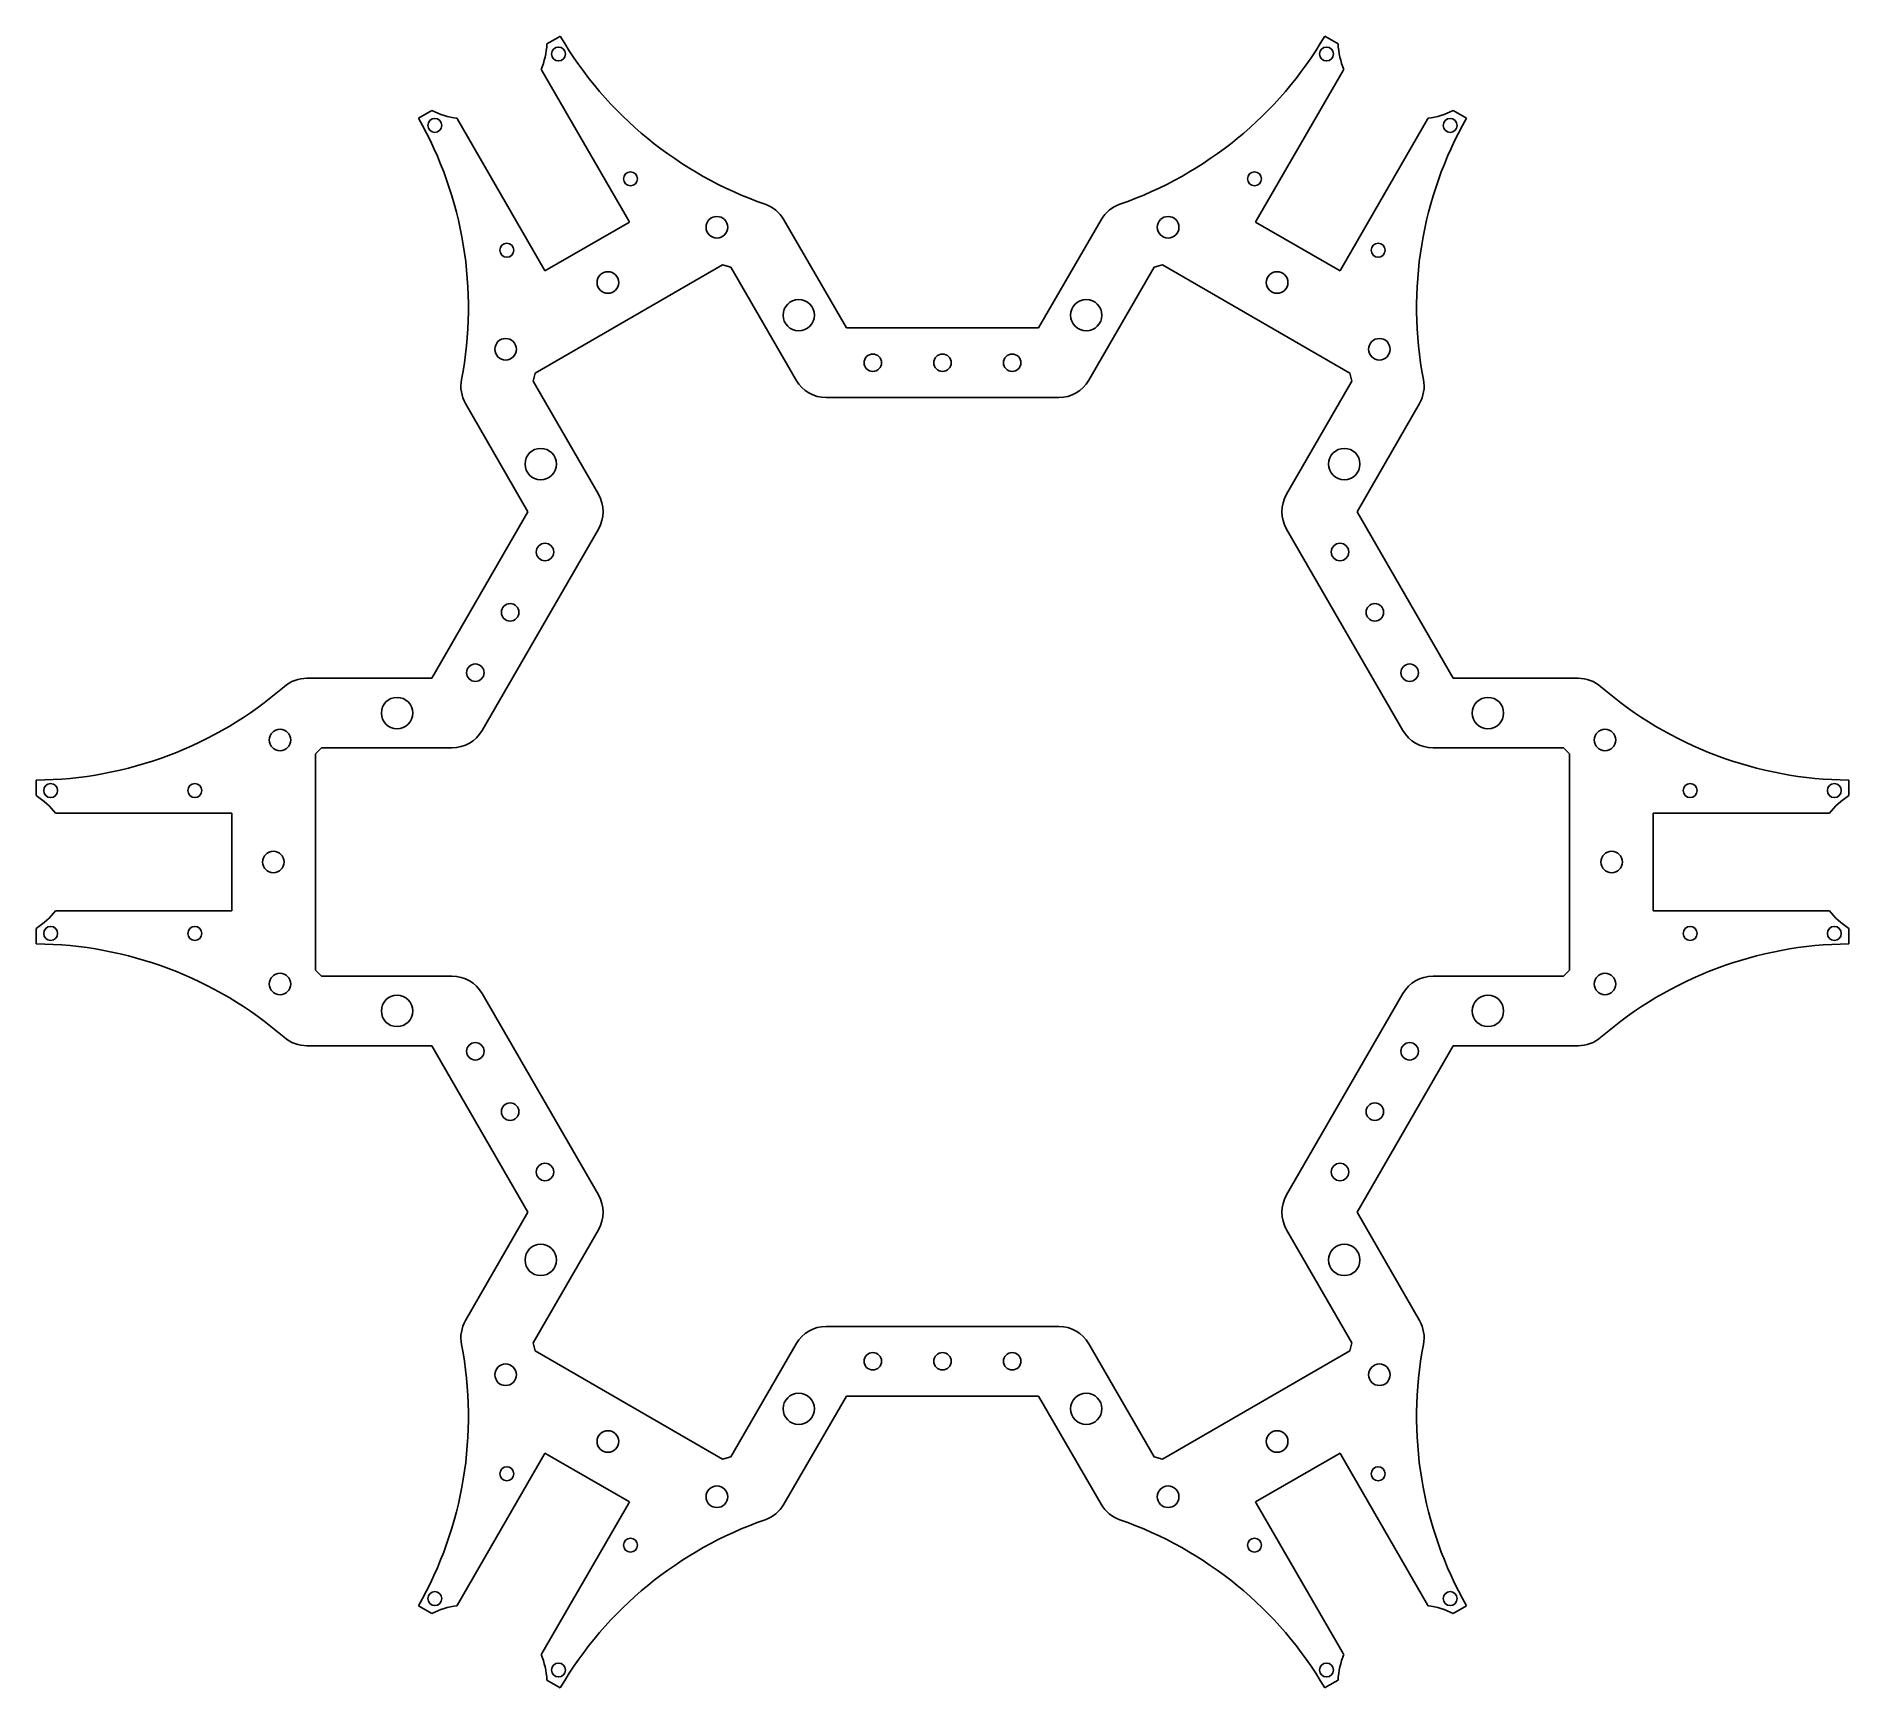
# Model space of a CAD drawing. Header units: millimetres. Extents: x -130 to 130, y -119 to 119.
import ezdxf

# ---------------------------------------------------------------- set-up
doc = ezdxf.new("R2010")
doc.units = ezdxf.units.MM
doc.layers.get('0').update_dxf_attribs({"linetype": 'CONTINUOUS'})

msp = doc.modelspace()

# ---------------------------------------------------------------- linework, layer by layer
for p, q in [((-55.18, 118.33), (-56.77, 117.41)), ((-54.86, 118.51), (-55.18, 118.33)), ((56.77, 117.41), (54.86, 118.51)), ((-57.51, 113.6), (-45.04, 92.02)), ((45.04, 92.02), (57.51, 113.6)), ((-73.3, 107.87), (-75.21, 106.76)), ((74.89, 106.95), (73.3, 107.87)), ((75.21, 106.76), (74.89, 106.95)), ((-57.17, 85.02), (-69.63, 106.6)), ((69.63, 106.6), (57.17, 85.02)), ((-44.94, 91.83), (-57.06, 84.83)), ((-45.04, 92.02), (-44.94, 91.83)), ((-13.8, 76.65), (-22.76, 92.18)), ((22.76, 92.18), (13.8, 76.65)), ((44.94, 91.83), (45.04, 92.02)), ((57.06, 84.83), (44.94, 91.83)), ((-57.06, 84.83), (-57.17, 85.02)), ((57.17, 85.02), (57.06, 84.83)), ((13.8, 76.65), (-13.8, 76.65)), ((-68.45, 65.8), (-59.49, 50.28)), ((59.49, 50.28), (68.45, 65.8)), ((-59.49, 50.28), (-73.28, 26.38)), ((73.28, 26.38), (59.49, 50.28)), ((-73.28, 26.38), (-91.21, 26.38)), ((91.21, 26.38), (73.28, 26.38)), ((-130.06, 11.75), (-130.06, 11.38)), ((-130.06, 11.38), (-130.06, 9.54)), ((130.06, 9.54), (130.06, 11.75)), ((-127.14, 7), (-102.21, 7)), ((-102.21, 7), (-102, 7)), ((-102, 7), (-102, -7)), ((102, -7), (102, 7)), ((102, 7), (102.21, 7)), ((102.21, 7), (127.14, 7)), ((-102.21, -7), (-127.14, -7)), ((-102, -7), (-102.21, -7)), ((102.21, -7), (102, -7)), ((127.14, -7), (102.21, -7)), ((-130.06, -9.54), (-130.06, -11.75)), ((130.06, -11.38), (130.06, -9.54)), ((130.06, -11.75), (130.06, -11.38)), ((-91.21, -26.38), (-73.28, -26.38)), ((-73.28, -26.38), (-59.49, -50.28)), ((59.49, -50.28), (73.28, -26.38)), ((73.28, -26.38), (91.21, -26.38)), ((-59.49, -50.28), (-68.45, -65.8)), ((68.45, -65.8), (59.49, -50.28)), ((-22.76, -92.18), (-13.8, -76.65)), ((-13.8, -76.65), (13.8, -76.65)), ((13.8, -76.65), (22.76, -92.18)), ((-69.63, -106.6), (-57.17, -85.02)), ((-57.17, -85.02), (-57.06, -84.83)), ((-57.06, -84.83), (-44.94, -91.83)), ((44.94, -91.83), (57.06, -84.83)), ((57.06, -84.83), (57.17, -85.02)), ((57.17, -85.02), (69.63, -106.6)), ((-45.04, -92.02), (-57.51, -113.6)), ((-44.94, -91.83), (-45.04, -92.02)), ((45.04, -92.02), (44.94, -91.83)), ((57.51, -113.6), (45.04, -92.02)), ((-75.21, -106.76), (-74.89, -106.95)), ((-74.89, -106.95), (-73.3, -107.87)), ((73.3, -107.87), (75.21, -106.76)), ((-56.77, -117.41), (-54.86, -118.51)), ((54.86, -118.51), (55.18, -118.33)), ((55.18, -118.33), (56.77, -117.41))]:
    msp.add_line(p, q)
msp.add_lwpolyline([(90, -15.52), (89.14, -16.38), (70.4, -16.38, 0.267949), (66.07, -18.88), (49.38, -47.78, 0.267949), (49.38, -52.78), (58.75, -69.01), (58.44, -70.18), (31.56, -85.7), (30.39, -85.39), (21.01, -69.15, 0.267949), (16.68, -66.65), (-16.68, -66.65, 0.267949), (-21.01, -69.15), (-30.39, -85.39), (-31.56, -85.7), (-58.44, -70.18), (-58.75, -69.01), (-49.38, -52.78, 0.267949), (-49.38, -47.78), (-66.07, -18.88, 0.267949), (-70.4, -16.38), (-89.14, -16.38), (-90, -15.52), (-90, 15.52), (-89.14, 16.38), (-70.4, 16.38, 0.267949), (-66.07, 18.88), (-49.38, 47.78, 0.267949), (-49.38, 52.78), (-58.75, 69.01), (-58.44, 70.18), (-31.56, 85.7), (-30.39, 85.39), (-21.01, 69.15, 0.267949), (-16.68, 66.65), (16.68, 66.65, 0.267949), (21.01, 69.15), (30.39, 85.39), (31.56, 85.7), (58.44, 70.18), (58.75, 69.01), (49.38, 52.78, 0.267949), (49.38, 47.78), (66.07, 18.88, 0.267949), (70.4, 16.38), (89.14, 16.38), (90, 15.52)], format="xyb", close=True)
for centre, radius in [((-55.12, 115.97), 1), ((55.12, 115.97), 1), ((-72.87, 105.72), 1), ((72.87, 105.72), 1), ((-44.77, 98.05), 1), ((44.77, 98.05), 1), ((-32.38, 91.1), 1.55), ((32.38, 91.1), 1.55), ((-62.52, 87.8), 1), ((62.52, 87.8), 1), ((-48.02, 83.17), 1.55), ((48.02, 83.17), 1.55), ((-20.63, 78.48), 2.25), ((20.63, 78.48), 2.25), ((-62.7, 73.59), 1.55), ((-10, 71.65), 1.25), ((0, 71.65), 1.25), ((10, 71.65), 1.25), ((62.7, 73.59), 1.55), ((-57.66, 57.11), 2.25), ((57.66, 57.11), 2.25), ((-57.05, 44.49), 1.25), ((57.05, 44.49), 1.25), ((-62.05, 35.83), 1.25), ((62.05, 35.83), 1.25), ((-67.05, 27.17), 1.25), ((67.05, 27.17), 1.25), ((-78.28, 21.38), 2.25), ((78.28, 21.38), 2.25), ((-95.08, 17.51), 1.55), ((95.08, 17.51), 1.55), ((-128, 10.25), 1), ((-107.3, 10.25), 1), ((107.3, 10.25), 1), ((128, 10.25), 1), ((-96.04, 0), 1.55), ((96.04, 0), 1.55), ((-128, -10.25), 1), ((-107.3, -10.25), 1), ((107.3, -10.25), 1), ((128, -10.25), 1), ((-95.08, -17.51), 1.55), ((95.08, -17.51), 1.55), ((-78.28, -21.38), 2.25), ((78.28, -21.38), 2.25), ((-67.05, -27.17), 1.25), ((67.05, -27.17), 1.25), ((-62.05, -35.83), 1.25), ((62.05, -35.83), 1.25), ((-57.05, -44.49), 1.25), ((57.05, -44.49), 1.25), ((-57.66, -57.11), 2.25), ((57.66, -57.11), 2.25), ((-62.7, -73.59), 1.55), ((-10, -71.65), 1.25), ((0, -71.65), 1.25), ((10, -71.65), 1.25), ((62.7, -73.59), 1.55), ((-20.63, -78.48), 2.25), ((20.63, -78.48), 2.25), ((-48.02, -83.17), 1.55), ((48.02, -83.17), 1.55), ((-62.52, -87.8), 1), ((62.52, -87.8), 1), ((-32.38, -91.1), 1.55), ((32.38, -91.1), 1.55), ((-44.77, -98.05), 1), ((44.77, -98.05), 1), ((-72.87, -105.72), 1), ((72.87, -105.72), 1), ((-55.12, -115.97), 1), ((55.12, -115.97), 1)]:
    msp.add_circle(centre, radius)
for centre, radius, start, end in [((-68.15, 118.04), 11.4, 337.6204, 356.8594), ((-7.43, 146.37), 55, 210.4278, 250.8722), ((7.43, 146.37), 55, 289.1278, 329.5722), ((68.15, 118.04), 11.4, 183.1406, 202.3796), ((-123.04, 79.62), 55, -10.8722, 29.5722), ((-68.15, 118.04), 11.4, 243.1406, 262.3796), ((123.04, 79.62), 55, 150.4278, 190.8722), ((68.15, 118.04), 11.4, 277.6204, 296.8594), ((-27.09, 89.68), 5, 30, 70.8722), ((27.09, 89.68), 5, 109.1278, 150), ((-64.12, 68.3), 5, 169.1278, 210), ((64.12, 68.3), 5, -30, 10.8722), ((-91.21, 21.38), 5, 90, 130.8722), ((91.21, 21.38), 5, 49.1278, 90), ((-130.48, 66.75), 55, 270.4278, 310.8722), ((130.48, 66.75), 55, 229.1278, 269.5722), ((-136.3, 0), 11.4, 37.6204, 56.8594), ((136.3, 0), 11.4, 123.1406, 142.3796), ((-136.3, 0), 11.4, 303.1406, 322.3796), ((136.3, 0), 11.4, 217.6204, 236.8594), ((-130.48, -66.75), 55, 49.1278, 89.5722), ((130.48, -66.75), 55, 90.4278, 130.8722), ((-91.21, -21.38), 5, 229.1278, 270), ((91.21, -21.38), 5, 270, 310.8722), ((-64.12, -68.3), 5, 150, 190.8722), ((64.12, -68.3), 5, -10.8722, 30), ((-123.04, -79.62), 55, -29.5722, 10.8722), ((123.04, -79.62), 55, 169.1278, 209.5722), ((-27.09, -89.68), 5, 289.1278, 330), ((27.09, -89.68), 5, 210, 250.8722), ((-7.43, -146.37), 55, 109.1278, 149.5722), ((7.43, -146.37), 55, 30.4278, 70.8722), ((-68.15, -118.04), 11.4, 97.6204, 116.8594), ((68.15, -118.04), 11.4, 63.1406, 82.3796), ((-68.15, -118.04), 11.4, 3.1406, 22.3796), ((68.15, -118.04), 11.4, 157.6204, 176.8594)]:
    msp.add_arc(centre, radius, start, end)
for centre, major_axis, ratio, start_param, end_param in [((-57.68, 113.5), (0.072, -0.202), 0.923313, 1.767129, 2.437085), ((57.68, 113.5), (-0.068, -0.204), 0.925059, 3.82891, 4.496595), ((-69.45, 106.7), (0.143, -0.161), 0.925059, 3.82891, 4.496595), ((69.46, 106.7), (-0.139, -0.163), 0.923313, 1.767129, 2.437085), ((-127.13, 6.8), (0.211, -0.039), 0.923313, 1.767129, 2.437085), ((127.13, 6.8), (-0.211, -0.043), 0.925059, 3.82891, 4.496595), ((-127.13, -6.8), (0.211, 0.043), 0.925059, 3.82891, 4.496595), ((127.13, -6.8), (-0.211, 0.039), 0.923313, 1.767129, 2.437085), ((-69.46, -106.7), (0.139, 0.163), 0.923313, 1.767129, 2.437085), ((69.45, -106.7), (-0.143, 0.161), 0.925059, 3.82891, 4.496595), ((-57.68, -113.5), (0.068, 0.204), 0.925059, 3.82891, 4.496595), ((57.68, -113.5), (-0.072, 0.202), 0.923313, 1.767129, 2.437085)]:
    msp.add_ellipse(centre, major_axis=major_axis, ratio=ratio, start_param=start_param, end_param=end_param)

doc.saveas('drawing.dxf')
